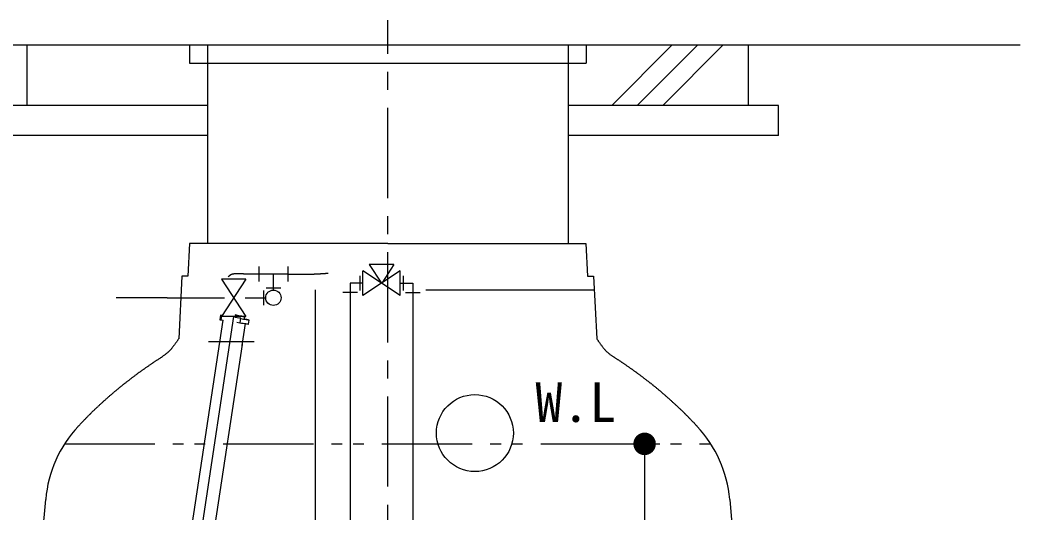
# Model space of a CAD drawing. Units: millimetres, scale not verified. Extents: x -9484 to 7834, y -6381 to 5697.
# Drawn here: x 104 to 1768, y -2362 to -1542 of the extents above; entities that cross this region are included whole.
import ezdxf
from ezdxf.enums import TextEntityAlignment as Align

# ---------------------------------------------------------------- set-up
doc = ezdxf.new("R2010")
doc.units = ezdxf.units.MM
doc.header["$LTSCALE"] = 30
doc.linetypes.add('CHAIN1', pattern=[8, 5, -1, 1, -1])
doc.linetypes.add('DOUBLE_CHAIN1', pattern=[8.8, 5, -1, 0.6, -0.6, 0.6, -1])
for name, color, linetype, lineweight in [('0-1_KIKI', 3, 'Continuous', 25), ('0-2_SEISAKU', 2, 'Continuous', 25), ('0-3_A-PIPE', 2, 'Continuous', 25), ('0-5_MOJI', 7, 'Continuous', 25)]:
    doc.layers.add(name, color=color, linetype=linetype, lineweight=lineweight)
doc.styles.add('MS Gothic', font='')
doc.styles.get('MS Gothic').set_extended_font_data('MS Gothic')

msp = doc.modelspace()

# ---------------------------------------------------------------- linework, layer by layer
at = {"layer": '0-1_KIKI', "linetype": 'CHAIN1'}
msp.add_line((715.81, -3518.37), (715.81, -1542.32), dxfattribs=at)
at = {"layer": '0-1_KIKI'}
for p, q in [((386.01, -1914.24), (383.18, -1968.24)), ((715.81, -1914.24), (386.01, -1914.24)), ((715.81, -1914.24), (1045.6, -1914.24)), ((501.31, -1952.47), (501.31, -1977)), ((549.69, -1952.47), (549.69, -1977)), ((736.44, -2000.42), (674.57, -1959.46)), ((674.57, -2000.42), (674.57, -1959.46)), ((726.26, -1949), (705.78, -1979.94)), ((480.02, -1973.3), (439.06, -1973.3)), ((439.06, -1973.3), (480.02, -2035.17)), ((480.02, -1973.3), (439.06, -2035.17)), ((525.65, -1991.44), (525.65, -1964.74)), ((549.69, -1964.74), (593.38, -1964.74)), ((669.3, -1967.67), (669.3, -1992.2)), ((741.71, -1967.67), (741.71, -1992.2)), ((509.85, -2016.5), (509.85, -1991.97)), ((537.91, -1988.44), (513.38, -1988.44)), ((595.81, -2736.94), (595.81, -1990.94)), ((665.77, -1995.73), (641.24, -1995.73)), ((653.51, -1979.94), (653.51, -3066.24)), ((674.57, -1979.94), (653.51, -1979.94)), ((736.44, -1979.94), (757.51, -1979.94)), ((745.24, -1995.73), (769.77, -1995.73)), ((757.51, -1979.94), (757.51, -3249.94)), ((779.23, -1990.94), (1059.28, -1990.94)), ((348.89, -2004.24), (264.31, -2004.24)), ((348.89, -2004.24), (444.17, -2004.24)), ((478.54, -2004.24), (512.85, -2004.24)), ((441.71, -2041.49), (260.43, -3236.27)), ((459.54, -2035.17), (287.92, -3166.28)), ((437.78, -2033.31), (436.65, -2040.73)), ((436.65, -2040.73), (438.17, -2040.96)), ((439.29, -2033.54), (437.78, -2033.31)), ((439.29, -2033.54), (438.17, -2040.96)), ((480.02, -2035.17), (439.06, -2035.17)), ((468.04, -2037.9), (467.53, -2037.83)), ((470.39, -2045.85), (471.52, -2038.43)), ((477.33, -2039.87), (477.93, -2035.92)), ((484.2, -2047.94), (485.2, -2041.34)), ((473.71, -2083.72), (479.25, -2047.19)), ((484.23, -2047.12), (484.26, -2047.13)), ((417.5, -2077.24), (493.5, -2077.24)), ((298, -3241.98), (474.02, -2081.86)), ((111.79, -2740.24), (146.85, -2339.52)), ((1284.76, -2339.52), (1319.82, -2740.24))]:
    msp.add_line(p, q, dxfattribs=at)
at = {"layer": '0-1_KIKI', "linetype": 'DOUBLE_CHAIN1'}
msp.add_line((178.31, -2247.23), (1253.3, -2247.23), dxfattribs=at)
at = {"layer": '0-1_KIKI'}
for points in [[(1045.6, -1914.24), (1048.43, -1968.24), (1058.09, -1968.24), (1063.54, -2072.39)], [(736.44, -2000.42), (736.44, -1959.46), (674.57, -2000.42)], [(725.99, -1949), (685.03, -1949), (705.51, -1979.94)], [(383.18, -1968.24), (373.52, -1968.24), (368.07, -2072.39)], [(450.6, -1969.2), (450.56, -1969.24), (450.51, -1969.28), (450.47, -1969.32), (450.42, -1969.35), (450.38, -1969.39)], [(453.5, -1966.97), (453.35, -1967.07), (453.21, -1967.17), (453.07, -1967.27), (452.92, -1967.37), (452.78, -1967.47), (452.64, -1967.57), (452.5, -1967.68), (452.36, -1967.79), (452.22, -1967.89), (452.08, -1968), (451.94, -1968.11), (451.8, -1968.22), (451.76, -1968.26), (451.71, -1968.29), (451.67, -1968.33), (451.62, -1968.36), (451.58, -1968.4), (451.53, -1968.44), (451.49, -1968.47), (451.44, -1968.51), (451.4, -1968.54), (451.35, -1968.58), (451.31, -1968.62), (451.27, -1968.65), (451.22, -1968.69), (451.18, -1968.73), (451.13, -1968.76), (451.09, -1968.8), (451.04, -1968.84), (451, -1968.87), (450.96, -1968.91), (450.91, -1968.95), (450.87, -1968.98), (450.82, -1969.02), (450.78, -1969.06), (450.73, -1969.09), (450.69, -1969.13), (450.65, -1969.17), (450.6, -1969.2)], [(462.07, -1964.48), (461.77, -1964.5), (461.47, -1964.52), (461.17, -1964.55), (460.88, -1964.57), (460.58, -1964.61), (460.29, -1964.64), (459.99, -1964.68), (459.7, -1964.72), (459.41, -1964.76), (459.12, -1964.81), (458.83, -1964.86), (458.54, -1964.92), (458.26, -1964.98), (457.97, -1965.05), (457.69, -1965.12), (457.41, -1965.19), (457.13, -1965.27), (456.86, -1965.36), (456.58, -1965.45), (456.42, -1965.5), (456.26, -1965.56), (456.1, -1965.62), (455.94, -1965.69), (455.78, -1965.75), (455.62, -1965.82), (455.46, -1965.89), (455.3, -1965.96), (455.15, -1966.03), (454.99, -1966.1), (454.84, -1966.18), (454.69, -1966.26), (454.54, -1966.34), (454.39, -1966.43), (454.24, -1966.51), (454.09, -1966.6), (453.94, -1966.69), (453.79, -1966.78), (453.64, -1966.88), (453.5, -1966.97)], [(471.86, -1964.55), (471.64, -1964.54), (471.41, -1964.54), (471.19, -1964.53), (470.97, -1964.52), (470.74, -1964.51), (470.52, -1964.51), (470.3, -1964.5), (470.07, -1964.49), (469.85, -1964.49), (469.62, -1964.48), (469.4, -1964.48), (469.17, -1964.47), (468.95, -1964.46), (468.72, -1964.46), (468.49, -1964.45), (468.27, -1964.45), (468.04, -1964.44), (467.81, -1964.44), (467.59, -1964.43), (467.36, -1964.43), (467.13, -1964.43), (466.9, -1964.42), (466.67, -1964.42), (466.45, -1964.42), (466.22, -1964.41), (465.99, -1964.41), (465.69, -1964.41), (465.39, -1964.41), (465.08, -1964.4), (464.78, -1964.41), (464.48, -1964.41), (464.18, -1964.41), (463.88, -1964.41), (463.57, -1964.42), (463.27, -1964.43), (462.97, -1964.44), (462.67, -1964.45), (462.37, -1964.46), (462.07, -1964.48)], [(549.69, -1964.74), (476.54, -1964.74), (476.43, -1964.73), (476.33, -1964.73), (476.22, -1964.73), (476.12, -1964.72), (476.02, -1964.72), (475.91, -1964.71), (475.81, -1964.71), (475.7, -1964.7), (475.6, -1964.7), (475.49, -1964.69), (475.39, -1964.69), (475.28, -1964.69), (475.18, -1964.68), (475.08, -1964.68), (474.97, -1964.67), (474.87, -1964.67), (474.76, -1964.66), (474.66, -1964.66), (474.55, -1964.66), (474.45, -1964.65), (474.34, -1964.65), (474.24, -1964.64), (474.14, -1964.64), (474.03, -1964.63), (473.93, -1964.63), (473.82, -1964.63), (473.72, -1964.62), (473.61, -1964.62), (473.51, -1964.61), (473.4, -1964.61), (473.3, -1964.61), (473.19, -1964.6), (472.97, -1964.59), (472.75, -1964.58), (472.53, -1964.58), (472.3, -1964.57), (472.08, -1964.56), (471.86, -1964.55)], [(593.38, -1964.74), (594.1, -1964.7), (594.81, -1964.67), (595.5, -1964.64), (596.18, -1964.6), (596.84, -1964.57), (597.49, -1964.54), (598.12, -1964.51), (598.73, -1964.48), (599.33, -1964.44), (599.92, -1964.41), (600.49, -1964.38), (601.05, -1964.35), (601.59, -1964.32), (602.12, -1964.29), (602.64, -1964.27), (603.14, -1964.24), (603.63, -1964.21), (604.11, -1964.18), (604.57, -1964.15), (605.03, -1964.13), (605.47, -1964.1), (605.9, -1964.07), (606.32, -1964.05), (606.73, -1964.02), (607.12, -1964), (607.51, -1963.97), (607.88, -1963.95), (608.25, -1963.92), (608.6, -1963.9), (608.95, -1963.87), (609.28, -1963.85), (609.61, -1963.83), (609.76, -1963.82), (609.92, -1963.81), (610.07, -1963.8), (610.22, -1963.78), (610.37, -1963.77), (610.51, -1963.76), (610.66, -1963.75)], [(610.66, -1963.75), (610.8, -1963.74), (610.94, -1963.73), (611.07, -1963.72), (611.21, -1963.71), (611.34, -1963.7), (611.48, -1963.69), (611.61, -1963.68), (611.73, -1963.67), (611.86, -1963.66), (611.98, -1963.65), (612.11, -1963.64), (612.23, -1963.63), (612.35, -1963.62), (612.47, -1963.61), (612.58, -1963.6), (612.7, -1963.59), (612.81, -1963.58), (612.92, -1963.57), (613.03, -1963.56), (613.14, -1963.55), (613.25, -1963.54), (613.35, -1963.53), (613.46, -1963.52), (613.56, -1963.51), (613.66, -1963.5), (613.78, -1963.49), (613.9, -1963.48), (614.01, -1963.47), (614.12, -1963.46), (614.24, -1963.45), (614.35, -1963.44), (614.45, -1963.43), (614.56, -1963.42), (614.67, -1963.41), (614.77, -1963.4), (614.87, -1963.39), (614.97, -1963.38), (615.07, -1963.37), (615.17, -1963.36)], [(615.17, -1963.36), (615.27, -1963.35), (615.37, -1963.34), (615.46, -1963.33), (615.55, -1963.32), (615.65, -1963.31), (615.74, -1963.3), (615.83, -1963.29), (615.92, -1963.28), (616.01, -1963.28), (616.09, -1963.27), (616.18, -1963.26), (616.27, -1963.25), (616.35, -1963.24), (616.44, -1963.23), (616.52, -1963.22), (616.6, -1963.21), (616.69, -1963.2), (616.77, -1963.2)], [(438.17, -2040.96), (439.29, -2041.13), (440.71, -2041.34), (442.04, -2041.54)], [(441.83, -2033.93), (440.45, -2033.72), (439.29, -2033.54)], [(471.52, -2038.43), (471.49, -2038.43), (471.15, -2038.37), (470.45, -2038.27), (469.41, -2038.11), (461.62, -2036.93)], [(465.07, -2045.04), (469.73, -2045.75), (470.24, -2045.82), (470.39, -2045.85)], [(470.39, -2045.85), (472.8, -2046.21), (475.18, -2046.57), (477.34, -2046.9), (479.25, -2047.19), (480.88, -2047.44), (482.2, -2047.64), (483.2, -2047.79), (483.86, -2047.89), (484.17, -2047.94), (484.2, -2047.94)], [(368.07, -2072.39), (367.91, -2072.63), (367.23, -2073.66), (366.89, -2074.17), (366.45, -2074.83), (365.96, -2075.54), (365.44, -2076.3), (364.87, -2077.11), (364.28, -2077.95), (363.66, -2078.81), (363.03, -2079.69), (362.37, -2080.59), (361.71, -2081.5), (361.05, -2082.4), (360.38, -2083.3), (359.72, -2084.18), (359.07, -2085.04), (358.44, -2085.87), (357.83, -2086.67), (357.24, -2087.42), (356.69, -2088.12), (356.17, -2088.77), (355.93, -2089.07), (355.06, -2090.12), (354.29, -2091.02), (353.6, -2091.79), (352.96, -2092.47), (352.34, -2093.08), (351.73, -2093.65), (351.1, -2094.22), (350.42, -2094.82), (349.66, -2095.47), (349.3, -2095.78), (348.57, -2096.39), (347.77, -2097.03), (346.92, -2097.7), (346.02, -2098.38), (345.11, -2099.07), (344.21, -2099.74), (343.32, -2100.39)], [(1063.54, -2072.39), (1063.7, -2072.63), (1064.38, -2073.66), (1064.72, -2074.17), (1065.16, -2074.83), (1065.65, -2075.54), (1066.17, -2076.3), (1066.74, -2077.11), (1067.33, -2077.95), (1067.95, -2078.81), (1068.58, -2079.69), (1069.24, -2080.59), (1069.9, -2081.5), (1070.56, -2082.4), (1071.23, -2083.3), (1071.89, -2084.18), (1072.54, -2085.04), (1073.17, -2085.87), (1073.78, -2086.67), (1074.37, -2087.42), (1074.92, -2088.12), (1075.44, -2088.77), (1075.68, -2089.07), (1076.55, -2090.12), (1077.32, -2091.02), (1078.01, -2091.79), (1078.65, -2092.47), (1079.27, -2093.08), (1079.88, -2093.65), (1080.51, -2094.22), (1081.19, -2094.82), (1081.95, -2095.47), (1082.31, -2095.78), (1083.04, -2096.39), (1083.84, -2097.03), (1084.69, -2097.7), (1085.59, -2098.38), (1086.5, -2099.07), (1087.41, -2099.74), (1088.29, -2100.39)], [(312.73, -2121.01), (313.61, -2120.4), (314.5, -2119.78), (315.41, -2119.15), (316.33, -2118.51), (317.25, -2117.87), (318.18, -2117.23), (319.1, -2116.59), (320.01, -2115.96), (320.91, -2115.34), (321.79, -2114.73), (322.65, -2114.14), (323.48, -2113.57), (324.28, -2113.02), (325.04, -2112.51), (325.76, -2112.02), (326.2, -2111.72), (327.25, -2111.01), (328.22, -2110.36), (329.11, -2109.76), (329.95, -2109.2), (330.74, -2108.68), (331.5, -2108.18), (332.24, -2107.7), (332.98, -2107.22), (333.72, -2106.75), (334.48, -2106.26), (335.27, -2105.76), (336.11, -2105.23), (337.01, -2104.67), (337.68, -2104.25), (338.45, -2103.76), (339.28, -2103.25), (339.93, -2102.85)], [(343.32, -2100.39), (342.46, -2101.01), (341.67, -2101.58), (340.95, -2102.1), (340.33, -2102.55), (339.93, -2102.85)], [(1088.29, -2100.39), (1089.15, -2101.01), (1089.94, -2101.58), (1090.66, -2102.1), (1091.28, -2102.55), (1091.68, -2102.85)], [(1118.88, -2121.01), (1118.01, -2120.4), (1117.11, -2119.78), (1116.2, -2119.15), (1115.29, -2118.51), (1114.36, -2117.87), (1113.44, -2117.23), (1112.51, -2116.59), (1111.6, -2115.96), (1110.7, -2115.34), (1109.82, -2114.73), (1108.96, -2114.14), (1108.13, -2113.57), (1107.33, -2113.02), (1106.57, -2112.51), (1105.86, -2112.02), (1105.41, -2111.72), (1104.36, -2111.01), (1103.39, -2110.36), (1102.5, -2109.76), (1101.66, -2109.2), (1100.87, -2108.68), (1100.11, -2108.18), (1099.37, -2107.7), (1098.63, -2107.22), (1097.89, -2106.75), (1097.13, -2106.26), (1096.34, -2105.76), (1095.5, -2105.23), (1094.6, -2104.67), (1093.93, -2104.25), (1093.16, -2103.76), (1092.33, -2103.25), (1091.68, -2102.85)], [(283.96, -2142.24), (284.78, -2141.6), (285.52, -2141.02), (286.05, -2140.62), (286.93, -2139.93), (287.47, -2139.51), (288.02, -2139.09), (288.95, -2138.38), (289.57, -2137.92), (290.15, -2137.48), (290.81, -2136.98), (291.55, -2136.42), (292.35, -2135.82), (293.19, -2135.19), (294.06, -2134.53), (294.96, -2133.85), (295.86, -2133.18), (296.76, -2132.5), (297.63, -2131.85), (298.48, -2131.22), (299.27, -2130.63), (300.01, -2130.08), (300.27, -2129.89), (301.16, -2129.22), (301.9, -2128.68), (302.53, -2128.21), (303.12, -2127.77), (303.73, -2127.33), (304.42, -2126.84), (305.25, -2126.25), (306.27, -2125.53), (307.55, -2124.63), (307.58, -2124.61), (308.18, -2124.19), (308.83, -2123.73), (309.53, -2123.24), (310.28, -2122.72), (311.06, -2122.17), (311.88, -2121.6), (312.73, -2121.01)], [(1147.65, -2142.24), (1146.83, -2141.6), (1146.09, -2141.02), (1145.56, -2140.62), (1144.68, -2139.93), (1144.14, -2139.51), (1143.59, -2139.09), (1142.66, -2138.38), (1142.04, -2137.92), (1141.46, -2137.48), (1140.8, -2136.98), (1140.06, -2136.42), (1139.26, -2135.82), (1138.42, -2135.19), (1137.55, -2134.53), (1136.65, -2133.85), (1135.75, -2133.18), (1134.85, -2132.5), (1133.98, -2131.85), (1133.14, -2131.22), (1132.34, -2130.63), (1131.6, -2130.08), (1131.34, -2129.89), (1130.45, -2129.22), (1129.71, -2128.68), (1129.08, -2128.21), (1128.49, -2127.77), (1127.88, -2127.33), (1127.19, -2126.84), (1126.37, -2126.25), (1125.34, -2125.53), (1124.06, -2124.63), (1124.03, -2124.61), (1123.43, -2124.19), (1122.78, -2123.73), (1122.08, -2123.24), (1121.33, -2122.72), (1120.55, -2122.17), (1119.73, -2121.6), (1118.88, -2121.01)], [(256.03, -2164.88), (256.71, -2164.29), (257.37, -2163.73), (258.02, -2163.18), (258.66, -2162.64), (259.32, -2162.09), (259.99, -2161.52), (260.7, -2160.93), (261.37, -2160.37), (262.16, -2159.72), (262.97, -2159.04), (263.81, -2158.35), (264.67, -2157.65), (265.53, -2156.95), (266.4, -2156.25), (267.25, -2155.56), (268.09, -2154.89), (268.9, -2154.24), (269.68, -2153.61), (270.41, -2153.02), (271.09, -2152.48), (271.72, -2151.98), (272.27, -2151.53), (272.31, -2151.5), (273.6, -2150.45), (274.36, -2149.83), (274.88, -2149.4), (275.43, -2148.96), (275.68, -2148.76), (276.39, -2148.19), (277.04, -2147.67), (277.77, -2147.09), (278.69, -2146.36), (279.1, -2146.04), (279.75, -2145.53), (280.51, -2144.94), (281.34, -2144.29), (282.21, -2143.61), (283.09, -2142.91), (283.96, -2142.24)], [(1175.58, -2164.88), (1174.9, -2164.29), (1174.24, -2163.73), (1173.59, -2163.18), (1172.95, -2162.64), (1172.29, -2162.09), (1171.62, -2161.52), (1170.91, -2160.93), (1170.24, -2160.37), (1169.46, -2159.72), (1168.64, -2159.04), (1167.8, -2158.35), (1166.94, -2157.65), (1166.08, -2156.95), (1165.21, -2156.25), (1164.36, -2155.56), (1163.52, -2154.89), (1162.71, -2154.24), (1161.93, -2153.61), (1161.2, -2153.02), (1160.52, -2152.48), (1159.9, -2151.98), (1159.34, -2151.53), (1159.31, -2151.5), (1158.01, -2150.45), (1157.25, -2149.83), (1156.73, -2149.4), (1156.18, -2148.96), (1155.93, -2148.76), (1155.22, -2148.19), (1154.57, -2147.67), (1153.84, -2147.09), (1152.92, -2146.36), (1152.51, -2146.04), (1151.86, -2145.53), (1151.1, -2144.94), (1150.27, -2144.29), (1149.4, -2143.61), (1148.52, -2142.91), (1147.65, -2142.24)], [(226.65, -2191.7), (227.31, -2191.06), (228.04, -2190.37), (228.85, -2189.61), (229.76, -2188.75), (230.8, -2187.78), (230.93, -2187.66), (231.49, -2187.13), (232.09, -2186.57), (232.73, -2185.98), (233.4, -2185.36), (234.1, -2184.72), (234.83, -2184.05), (235.58, -2183.35), (236.35, -2182.65), (237.14, -2181.92), (237.94, -2181.18), (238.76, -2180.44), (239.58, -2179.69), (240.41, -2178.93), (241.24, -2178.17), (242.07, -2177.41), (242.89, -2176.66), (243.71, -2175.91), (244.52, -2175.18), (245.32, -2174.45), (246.1, -2173.74), (246.86, -2173.05), (247.6, -2172.38), (248.31, -2171.74), (249, -2171.12), (249.65, -2170.53), (250.27, -2169.97), (250.86, -2169.45), (251.9, -2168.51), (252.86, -2167.66), (253.74, -2166.88), (254.56, -2166.16), (255.32, -2165.5), (256.03, -2164.88)], [(1204.96, -2191.7), (1204.3, -2191.06), (1203.57, -2190.37), (1202.76, -2189.61), (1201.85, -2188.75), (1200.81, -2187.78), (1200.68, -2187.66), (1200.12, -2187.13), (1199.52, -2186.57), (1198.88, -2185.98), (1198.21, -2185.36), (1197.51, -2184.72), (1196.78, -2184.05), (1196.03, -2183.35), (1195.26, -2182.65), (1194.47, -2181.92), (1193.67, -2181.18), (1192.85, -2180.44), (1192.03, -2179.69), (1191.2, -2178.93), (1190.37, -2178.17), (1189.54, -2177.41), (1188.72, -2176.66), (1187.9, -2175.91), (1187.09, -2175.18), (1186.29, -2174.45), (1185.51, -2173.74), (1184.75, -2173.05), (1184.01, -2172.38), (1183.3, -2171.74), (1182.61, -2171.12), (1181.96, -2170.53), (1181.34, -2169.97), (1180.75, -2169.45), (1179.71, -2168.51), (1178.75, -2167.66), (1177.87, -2166.88), (1177.05, -2166.16), (1176.29, -2165.5), (1175.58, -2164.88)], [(200.85, -2218.2), (201.07, -2217.96), (201.65, -2217.34), (202.45, -2216.48), (203.35, -2215.52), (204.22, -2214.58), (204.67, -2214.1), (205.24, -2213.49), (205.69, -2213.01), (206.16, -2212.51), (206.78, -2211.87), (207.68, -2210.93), (208.65, -2209.93), (209.14, -2209.42), (209.69, -2208.86), (210.28, -2208.25), (210.92, -2207.59), (211.6, -2206.89), (212.32, -2206.16), (213.06, -2205.4), (213.82, -2204.62), (214.59, -2203.82), (215.38, -2203.02), (216.17, -2202.21), (216.95, -2201.41), (217.73, -2200.62), (218.49, -2199.84), (219.24, -2199.09), (219.95, -2198.36), (220.63, -2197.67), (221.28, -2197.03), (221.51, -2196.79), (222.31, -2195.99), (223.03, -2195.27), (223.69, -2194.62), (224.3, -2194.01), (224.88, -2193.43), (225.45, -2192.86), (226.04, -2192.29), (226.65, -2191.7)], [(1230.76, -2218.2), (1230.54, -2217.96), (1229.96, -2217.34), (1229.16, -2216.48), (1228.27, -2215.52), (1227.39, -2214.58), (1226.94, -2214.1), (1226.37, -2213.49), (1225.92, -2213.01), (1225.45, -2212.51), (1224.84, -2211.87), (1223.93, -2210.93), (1222.96, -2209.93), (1222.47, -2209.42), (1221.92, -2208.86), (1221.33, -2208.25), (1220.69, -2207.59), (1220.01, -2206.89), (1219.29, -2206.16), (1218.55, -2205.4), (1217.79, -2204.62), (1217.02, -2203.82), (1216.23, -2203.02), (1215.44, -2202.21), (1214.66, -2201.41), (1213.88, -2200.62), (1213.12, -2199.84), (1212.37, -2199.09), (1211.66, -2198.36), (1210.98, -2197.67), (1210.33, -2197.03), (1210.1, -2196.79), (1209.3, -2195.99), (1208.58, -2195.27), (1207.92, -2194.62), (1207.31, -2194.01), (1206.73, -2193.43), (1206.16, -2192.86), (1205.57, -2192.29), (1204.96, -2191.7)]]:
    msp.add_lwpolyline(points, dxfattribs=at)
for centre, radius in [((525.65, -2004.24), 12.8), ((860.81, -2229.24), 64)]:
    msp.add_circle(centre, radius, dxfattribs=at)
for centre, start, end in [((350.07, -2357.3), 137.00948, 175), ((1081.54, -2357.3), 5, 42.99053)]:
    msp.add_arc(centre, 204, start, end, dxfattribs=at)
for centre, major_axis, start_param, end_param in [((462.19, -2032.97), (-15.74, 2.95), 1.5725786, 4.7109635), ((461.59, -2036.92), (-15.74, 2.95), 2.2492946, 3.1415927), ((461.59, -2036.92), (-23.6, 4.42), 2.0025738, 3.9828397)]:
    msp.add_ellipse(centre, major_axis=major_axis, ratio=0.005165, start_param=start_param, end_param=end_param, dxfattribs=at)
at = {"layer": '0-3_A-PIPE'}
for p, q in [((1767.69, -1584.24), (-659.8, -1584.24)), ((115.81, -1684.24), (115.81, -1584.24)), ((1045.81, -1584.24), (385.81, -1584.24)), ((385.81, -1584.24), (385.81, -1614.24)), ((415.81, -1584.24), (415.81, -1914.24)), ((1015.81, -1584.24), (1015.81, -1914.24)), ((1045.81, -1584.24), (1045.81, -1614.24)), ((1088.56, -1684.24), (1188.56, -1584.24)), ((1130.99, -1684.24), (1230.99, -1584.24)), ((1173.42, -1684.24), (1273.42, -1584.24)), ((1315.81, -1684.24), (1315.81, -1584.24)), ((385.81, -1614.24), (1045.81, -1614.24)), ((415.81, -1684.24), (65.81, -1684.24)), ((1365.81, -1684.24), (1015.81, -1684.24)), ((1365.81, -1734.24), (1365.81, -1684.24)), ((415.81, -1734.24), (65.81, -1734.24)), ((1365.81, -1734.24), (1015.81, -1734.24))]:
    msp.add_line(p, q, dxfattribs=at)
at = {"layer": '0-5_MOJI', "color": 4}
for p, q in [((1089.18, -2247.23), (1143.2, -2247.23)), ((1143.2, -2247.23), (1143.2, -3432.24))]:
    msp.add_line(p, q, dxfattribs=at)
at = {"layer": '0-5_MOJI'}
for points in [[(1139.55, -2228.84), (1143.2, -2247.23), (1136.03, -2229.91)], [(1143.2, -2228.48), (1143.2, -2247.23), (1139.55, -2228.84)], [(1146.86, -2228.84), (1143.2, -2247.23), (1143.2, -2228.48)], [(1150.38, -2229.91), (1143.2, -2247.23), (1146.86, -2228.84)], [(1124.81, -2243.57), (1143.2, -2247.23), (1124.45, -2247.23)], [(1125.88, -2240.06), (1143.2, -2247.23), (1124.81, -2243.57)], [(1127.61, -2236.81), (1143.2, -2247.23), (1125.88, -2240.06)], [(1129.94, -2233.97), (1143.2, -2247.23), (1127.61, -2236.81)], [(1132.79, -2231.64), (1143.2, -2247.23), (1129.94, -2233.97)], [(1136.03, -2229.91), (1143.2, -2247.23), (1132.79, -2231.64)], [(1153.62, -2231.64), (1143.2, -2247.23), (1150.38, -2229.91)], [(1156.46, -2233.97), (1143.2, -2247.23), (1153.62, -2231.64)], [(1158.79, -2236.81), (1143.2, -2247.23), (1156.46, -2233.97)], [(1160.53, -2240.06), (1143.2, -2247.23), (1158.79, -2236.81)], [(1161.59, -2243.57), (1143.2, -2247.23), (1160.53, -2240.06)], [(1161.95, -2247.23), (1143.2, -2247.23), (1161.59, -2243.57)], [(1124.45, -2247.23), (1143.2, -2247.23), (1124.81, -2250.89)], [(1124.81, -2250.89), (1143.2, -2247.23), (1125.88, -2254.41)], [(1125.88, -2254.41), (1143.2, -2247.23), (1127.61, -2257.65)], [(1127.61, -2257.65), (1143.2, -2247.23), (1129.94, -2260.49)], [(1129.94, -2260.49), (1143.2, -2247.23), (1132.79, -2262.82)], [(1132.79, -2262.82), (1143.2, -2247.23), (1136.03, -2264.55)], [(1136.03, -2264.55), (1143.2, -2247.23), (1139.55, -2265.62)], [(1139.55, -2265.62), (1143.2, -2247.23), (1143.2, -2265.98)], [(1143.2, -2265.98), (1143.2, -2247.23), (1146.86, -2265.62)], [(1146.86, -2265.62), (1143.2, -2247.23), (1150.38, -2264.55)], [(1150.38, -2264.55), (1143.2, -2247.23), (1153.62, -2262.82)], [(1153.62, -2262.82), (1143.2, -2247.23), (1156.46, -2260.49)], [(1156.46, -2260.49), (1143.2, -2247.23), (1158.79, -2257.65)], [(1158.79, -2257.65), (1143.2, -2247.23), (1160.53, -2254.41)], [(1160.53, -2254.41), (1143.2, -2247.23), (1161.59, -2250.89)], [(1161.59, -2250.89), (1143.2, -2247.23), (1161.95, -2247.23)]]:
    msp.add_solid(points, dxfattribs=at)

# ---------------------------------------------------------------- texts
at = {"layer": '0-2_SEISAKU', "color": 4, "style": 'MS Gothic'}
msp.add_text('W.L', height=65.98, dxfattribs=at).set_placement((961.49, -2230.59), align=Align.BOTTOM_LEFT)

doc.saveas('drawing.dxf')
